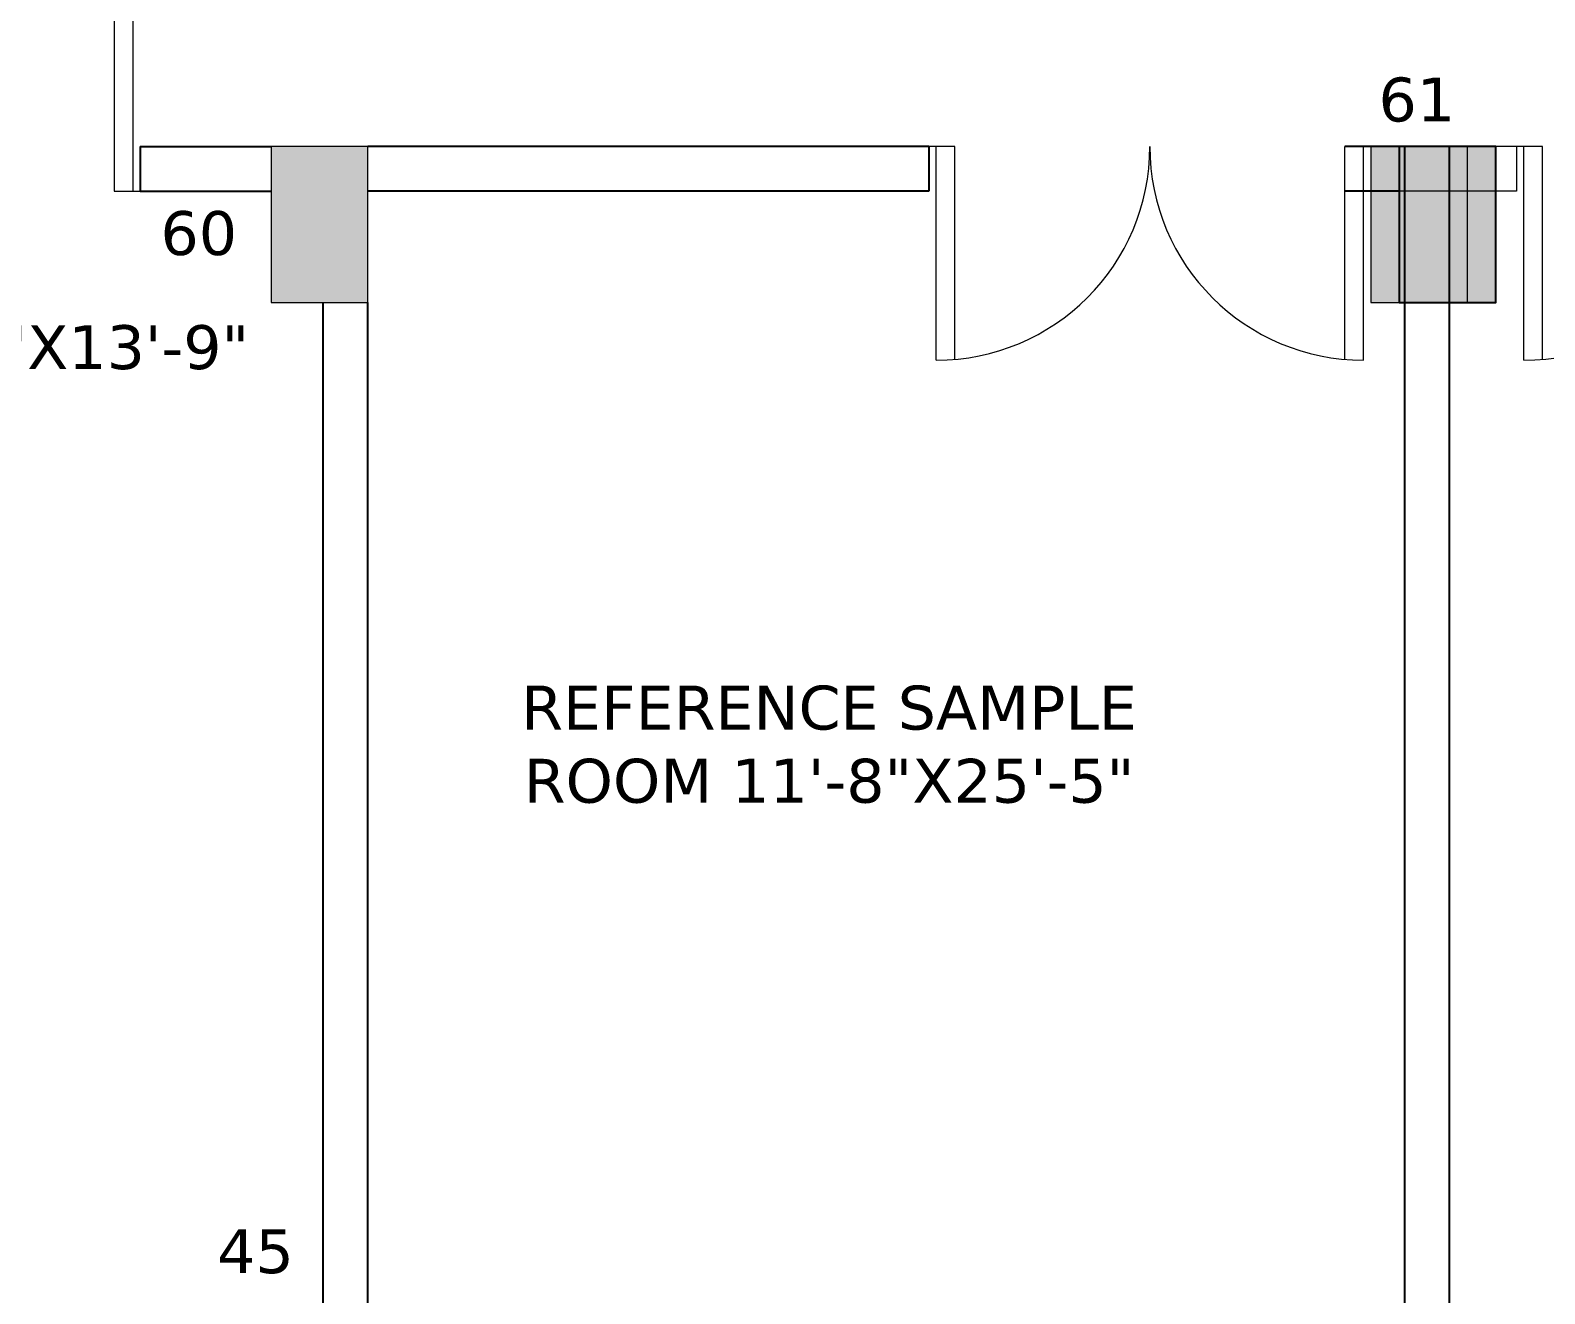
# Model space of a CAD drawing. Header units: inches. Extents: x -217 to 2701, y -906 to 3312.
# Drawn here: x 1594.6 to 1798.4, y 837.7 to 1007.6 of the extents above; entities that cross this region are included whole.
import ezdxf

# ---------------------------------------------------------------- set-up
doc = ezdxf.new("R2010")
doc.units = ezdxf.units.IN
doc.header["$MEASUREMENT"] = 0
for name, color, linetype in [('COLUMN', 8, 'CONTINUOUS'), ('COLUMN HATCH', 8, 'CONTINUOUS'), ('TEXT', 8, 'CONTINUOUS'), ('WALL', 7, 'CONTINUOUS'), ('WINDOOW', 8, 'CONTINUOUS')]:
    doc.layers.add(name, color=color, linetype=linetype)
doc.styles.add('VERDANA', font='verdana.ttf')

# ---------------------------------------------------------------- blocks, each defined once
blk = doc.blocks.new('b d')
at = {"layer": 'WINDOOW', "color": 0, "lineweight": 0}
for p, q in [((67237.44, 17555.04), (67233.94, 17555.04)), ((67234.94, 17526.29), (67234.94, 17555.04)), ((67237.44, 17526.39), (67237.44, 17555.04)), ((67289.94, 17526.39), (67289.94, 17555.04)), ((67289.94, 17555.04), (67293.44, 17555.04)), ((67292.44, 17526.29), (67292.44, 17555.04))]:
    blk.add_line(p, q, dxfattribs=at)
for centre, start, end in [((67234.94, 17555.04), 270, 0), ((67292.44, 17555.04), 180, 270)]:
    blk.add_arc(centre, 28.75, start, end, dxfattribs=at)

msp = doc.modelspace()

# ---------------------------------------------------------------- hatches: boundary and pattern name
at = {"layer": 'COLUMN HATCH', "linetype": 'Continuous'}
msp.add_hatch(color=256, dxfattribs=at).paths.add_polyline_path([(1791.81, 992), (1778.81, 992), (1778.81, 971), (1791.81, 971)])
at = {"layer": 'TEXT', "lineweight": 0}
for points in [[(1640, 992), (1627, 992), (1627, 971), (1640, 971)], [(1788, 992), (1775, 992), (1775, 971), (1788, 971)]]:
    msp.add_hatch(color=256, dxfattribs=at).paths.add_polyline_path(points)

# ---------------------------------------------------------------- linework, layer by layer
at = {"layer": 'COLUMN', "linetype": 'Continuous'}
msp.add_lwpolyline([(1778.81, 971), (1791.81, 971), (1791.81, 992), (1778.81, 992)], close=True, dxfattribs=at)
at = {"layer": 'TEXT', "lineweight": 0}
for points in [[(1627, 971), (1640, 971), (1640, 992), (1627, 992)], [(1775, 971), (1788, 971), (1788, 992), (1775, 992)]]:
    msp.add_lwpolyline(points, close=True, dxfattribs=at)
at = {"layer": 'WALL', "linetype": 'Continuous'}
for p, q in [((1609.38, 992), (1627, 992)), ((1609.38, 992), (1609.38, 986)), ((1715.5, 992), (1640, 992)), ((1715.5, 992), (1715.5, 986)), ((1779.53, 992), (1779.53, 681)), ((1785.53, 992), (1785.53, 681)), ((1609.38, 986), (1627, 986)), ((1715.5, 986), (1640, 986)), ((1634, 681), (1634, 971)), ((1640, 681), (1640, 971))]:
    msp.add_line(p, q, dxfattribs=at)
at = {"layer": 'WALL'}
for p, q in [((1779.53, 992), (1771.5, 992)), ((1778.81, 986), (1771.5, 986))]:
    msp.add_line(p, q, dxfattribs=at)
at = {"layer": 'WINDOOW', "lineweight": 0}
for p, q in [((1794.59, 992), (1778.81, 992)), ((1794.59, 992), (1794.59, 986)), ((1794.59, 986), (1778.81, 986)), ((1779.53, 986), (1779.53, 971)), ((1785.53, 986), (1785.53, 971))]:
    msp.add_line(p, q, dxfattribs=at)

# ---------------------------------------------------------------- block references
at = {"layer": 'WINDOOW', "lineweight": 0, "xscale": -1, "rotation": 180}
msp.add_blockref('b d', (-65684.06, 18541.04), dxfattribs=at)
at = {"layer": 'WINDOOW', "lineweight": 0}
for p in [(-65518.44, -16563.04), (-65439.35, -16563.04)]:
    msp.add_blockref('b d', p, dxfattribs=at)

# ---------------------------------------------------------------- texts
at = {"layer": 'TEXT', "lineweight": 0, "char_height": 5.906, "width": 5.1391, "attachment_point": 5, "style": 'VERDANA'}
for s, insert in [('61', (1781.18, 998.28)), ('60', (1617.27, 980.31)), ('45', (1624.9, 843.32))]:
    msp.add_mtext(s, dxfattribs=dict(at, insert=insert))
at = {"layer": 'TEXT', "linetype": 'Continuous', "char_height": 5.9055, "attachment_point": 5, "style": 'VERDANA'}
for s, insert, width in [('OFFICE 8\'-8"X13\'-9"', (1583.8, 964.96), 88.3329), ('REFERENCE SAMPLE ROOM 11\'-8"X25\'-5"', (1702.08, 911.54), 105.1582)]:
    msp.add_mtext(s, dxfattribs=dict(at, insert=insert, width=width))

doc.saveas('drawing.dxf')
